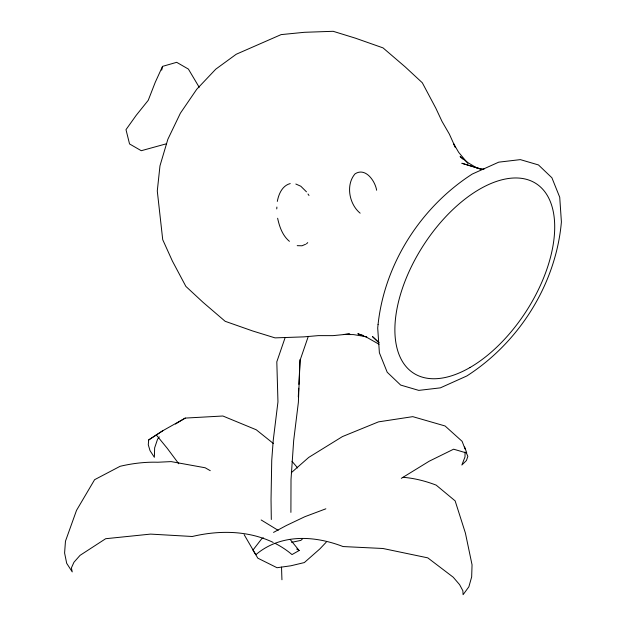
<?xml version="1.0" encoding="UTF-8"?>
<svg xmlns="http://www.w3.org/2000/svg" width="626" height="626" viewBox="0 0 626 626"><rect width="100%" height="100%" fill="white"/><g stroke="black" fill="none" stroke-linecap="round" stroke-linejoin="round"><path stroke-width="0.94" d="M465.055 452.003L465.008 456.894L461.871 465.016L466.425 460.533L467.841 456.362L466.378 452.927L453.615 449.194L429.178 461.221L401.297 478.35M298.297 396.861L298.712 388.214M298.899 384.419L300.089 359.52M276.747 208.927L276.888 207.05M273.343 443.474L256.23 429.765L222.879 416.008L185.257 418.082L162.799 430.727L148.691 439.922L148.276 444.781L150.029 450.65L154.379 457.309L154.645 447.856L157.564 439.209L159.247 436.893M161.704 70.151L162.525 66.379L176.681 62.318L188.403 69.087L199.209 87.296M277.31 201.415C278.68 194.029 282.279 185.648 290.229 183.567M285.127 337.61L276.809 361.82L277.96 401.884L273.226 440.399L271.739 460.212L271.035 499.47L271.308 519.51M308.305 336.334L300.05 360.357L298.375 402.322L293.68 440.532L291.012 479.571L290.902 512.389M162.525 66.379L155.225 82.366L148.237 100.316L136.186 115.341L125.99 129.66L129.551 143.949L141.273 150.709L166.563 143.745M326.232 542.171L319.816 548.947L304.338 562.571L290.84 565.794L277.036 567.727L257.81 558.157L244.124 534.62M306.45 243.882L307.718 242.614M291.309 472.708L308.743 457.403L342.445 436.58L378.487 421.869L412.769 416.65L445.063 425.97L462.105 441.314L465.087 449.069M302.303 539.119L300.848 540.394L291.575 542.343M148.691 439.922L162.799 430.727M175.444 424.045L185.257 418.082M290.292 539.62L299.15 550.52L291.998 554.581A173.066 121.507 -45.8 0 0 274.97 543.305M263.389 537.867L261.699 538.783L252.92 550.137L255.815 554.722A173.066 106.318 56.6 0 1 343.064 546.553L382.94 548.493L427.785 557.86L453.24 577.227L459.609 584.661L462.864 590.725L463.091 594.7L468.858 586.82L471.668 576.906L472.051 564.824L465.4 533.055L455.141 500.878L436.189 485.134A173.066 106.318 56.6 0 0 403.191 477.317M273.531 532.405L286.199 525.582L304.784 516.732L325.856 508.805M305.558 244.265L301.998 245.783L297.209 245.666M349.191 333.932L343.353 334.511L353.471 334.589L366.75 336.788M349.801 333.971L332.993 335.638L318.376 335.622L303.759 336.874L275.025 337.876L252.701 330.982L225.164 321.302L203.004 302.295L185.875 286.403L172.377 261.026L162.721 239.68L157.282 190.969L159.974 165.827L167.854 139.293L180.398 113.173L196.752 89.252L215.782 69.157L236.213 54.259L281.113 34.61L304.432 32.302L333.157 31.3L355.49 38.194L383.018 47.881L405.178 66.88L422.315 82.773L435.806 108.157L442.034 121.444L449.351 134.097L455.157 146.922M484.047 169.106L480.275 168.785L461.839 163.269L481.12 169.192M481.191 169.231L476.597 167.823L468.037 162.713L460.126 156.523L462.833 159.035M363.096 335.387L357.806 333.752L367.118 337.5L379.043 344.277M295.824 184.021L300.809 186.235L306.474 191.838M210.25 470.674L205.164 467.771L171.148 461.605L157.815 462.238A173.066 121.507 -45.8 0 0 120.106 466.3L94.604 479.688L76.521 510.362L65.464 541.193L64.595 553.001L66.692 563.322L72.24 571.898L71.395 567.938L73.931 562.281L80.042 555.364L105.677 538.712L150.561 534.103L192.292 536.49A173.066 121.507 -45.8 0 1 273.194 542.429M261.159 519.963L278.147 530.339M296.669 549.01L299.15 550.52M360.146 213.176C349.245 204.248 345.489 184.975 355.02 173.879C365.474 167.032 375.162 181.008 376.633 190.249M289.423 241.331C282.553 235.642 279.431 226.729 277.631 218.247M378.871 342.492L372.423 336.522L378.871 342.68M467.857 163.386L458.686 152.353L453.56 143.628L455.172 147.196M291.998 461.284L297.624 467.935M156.281 434.921L167.267 448.333L178.754 463.756M307.984 194.013L308.986 195.469M464.641 446.964L466.691 452.731M281.943 579.762A1284.544 748.336 60.5 0 1 281.536 567.086M378.065 324.511L377.713 328.032L379.387 352.79L387.212 372.243L400.648 385.068L418.778 390.389L440.368 387.854L466.847 375.96C518.14 343.009 554.558 286.348 561.053 225.501L561.405 221.98L559.722 197.229L551.905 177.776L538.47 164.943L520.339 159.622L498.742 162.157L472.262 174.051C420.969 207.01 384.56 263.671 378.065 324.511M469.923 367.564A112.86 61.058 -57.1 0 0 546.341 193.919A112.86 61.058 -57.1 0 0 408.121 273.719A112.86 61.058 -57.1 0 0 469.923 367.564"/></g></svg>
